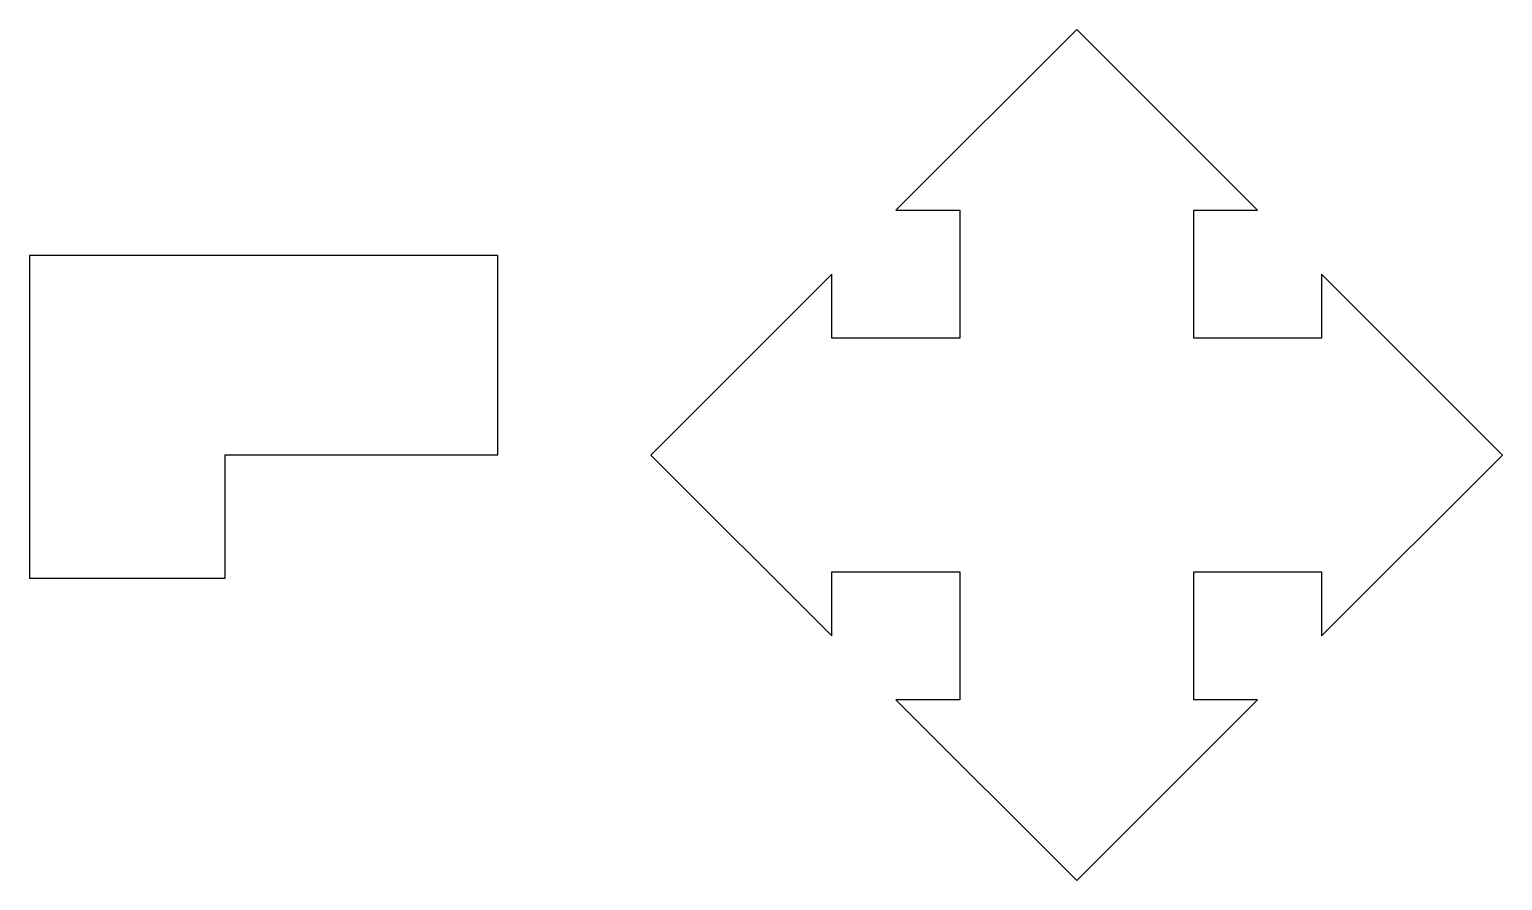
# Model space of a CAD drawing. Header units: millimetres. Extents: x 32 to 262, y 42 to 175.
import ezdxf

# ---------------------------------------------------------------- set-up
doc = ezdxf.new("R2010")
doc.units = ezdxf.units.MM

msp = doc.modelspace()

# ---------------------------------------------------------------- linework, layer by layer
for p, q in [((167.43, 146.57), (195.72, 174.85)), ((224, 146.57), (195.72, 174.85)), ((167.43, 146.57), (177.43, 146.57)), ((177.43, 146.57), (177.43, 126.57)), ((214, 126.57), (214, 146.57)), ((214, 146.57), (224, 146.57)), ((105.2, 139.5), (32, 139.5)), ((32, 139.5), (32, 89)), ((105.2, 108.3), (105.2, 139.5)), ((157.43, 136.57), (129.15, 108.28)), ((157.43, 126.57), (157.43, 136.57)), ((234, 136.57), (262.28, 108.28)), ((234, 136.57), (234, 126.57)), ((177.43, 126.57), (157.43, 126.57)), ((234, 126.57), (214, 126.57)), ((62.6, 89), (62.6, 108.3)), ((62.6, 108.3), (105.2, 108.3)), ((157.43, 80), (129.15, 108.28)), ((234, 80), (262.28, 108.28)), ((157.43, 80), (157.43, 90)), ((157.43, 90), (177.43, 90)), ((177.43, 90), (177.43, 70)), ((214, 70), (214, 90)), ((214, 90), (234, 90)), ((234, 90), (234, 80)), ((32, 89), (62.6, 89)), ((177.43, 70), (167.43, 70)), ((167.43, 70), (195.72, 41.72)), ((224, 70), (195.72, 41.72)), ((224, 70), (214, 70))]:
    msp.add_line(p, q)

doc.saveas('drawing.dxf')
